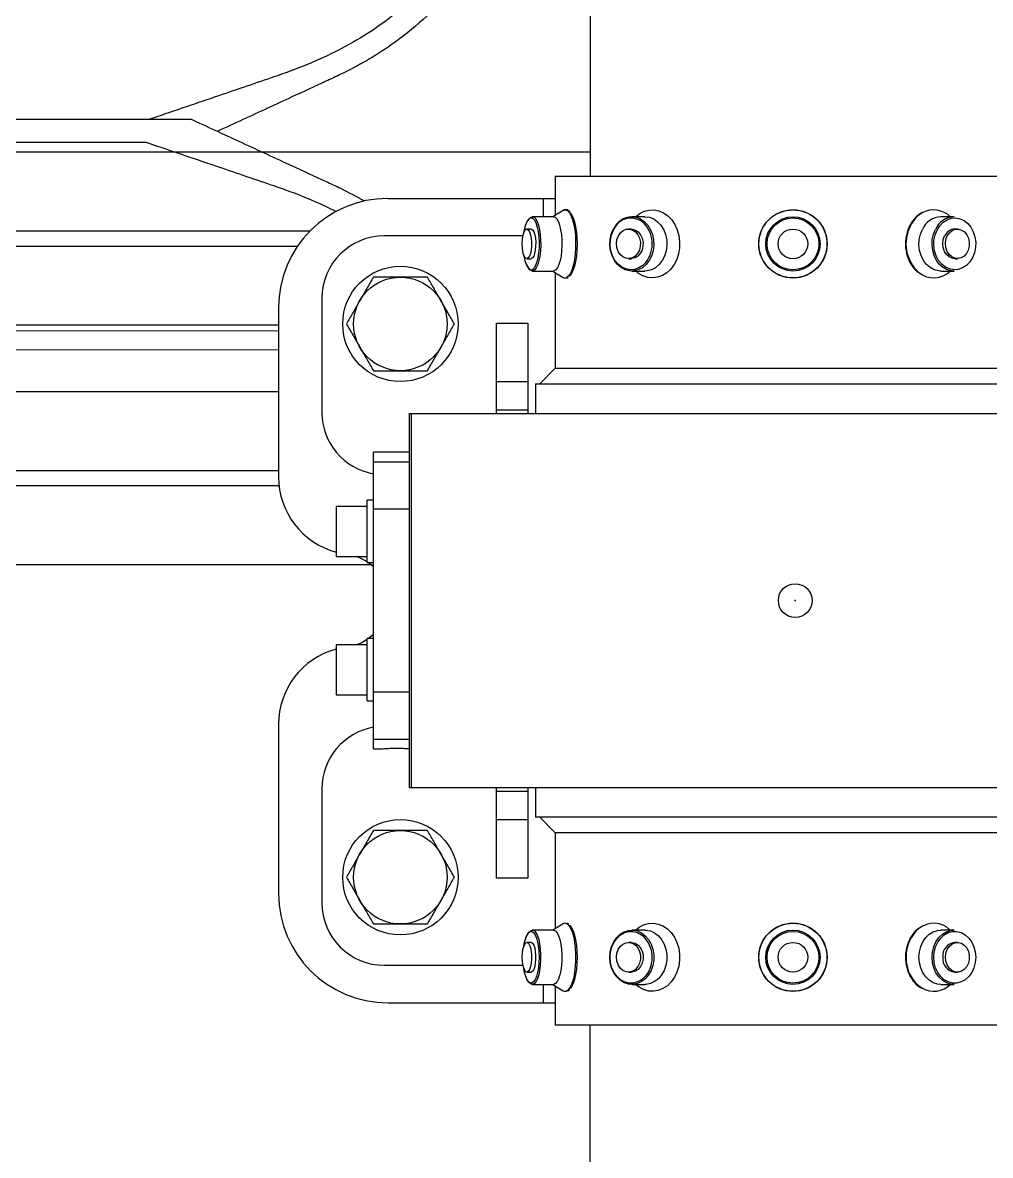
# Model space of a CAD drawing. Header units: feet. Extents: x -21 to 5170, y -254 to 1413.
# Drawn here: x 724.83 to 739.04, y 68.92 to 85.56 of the extents above; entities that cross this region are included whole.
import ezdxf
from ezdxf.lldxf.tags import DXFTag

# ---------------------------------------------------------------- set-up
doc = ezdxf.new("R2010")
doc.units = ezdxf.units.FT
doc.header["$MEASUREMENT"] = 0
for name, color, linetype in [('DC FEEEDERS', 1, 'Continuous'), ('E-ARRY-TABL', 9, 'Continuous'), ('PV-AG-DC1', 142, 'DC1'), ('WIRE MANAGEMENT', 4, 'Continuous')]:
    doc.layers.add(name, color=color, linetype=linetype)
doc.styles.add('NEI-A', font='arial.ttf')
tags = doc.linetypes.add('DC1', pattern='A,0.176989,-0.035266,["DC1",NEI-A,S=0.1,R=0,X=0,Y=-0.05],-0.314734,0.176989', length=0.703978).pattern_tags.tags
tags[6] = DXFTag(74, 10)

msp = doc.modelspace()

# ---------------------------------------------------------------- linework, layer by layer
at = {"layer": 'DC FEEEDERS'}
for points in [[(499.25065, 83.65906), (733.16231, 83.65906)], [(503.22695, 82.49906), (729.05095, 82.49906)], [(503.40979, 82.27712), (728.86811, 82.27712)], [(503.68895, 81.11712), (728.58895, 81.11712)], [(503.68895, 80.13972), (728.58895, 80.13972)], [(503.68895, 78.97972), (728.58895, 78.97972)], [(503.68895, 78.75778), (728.59628, 78.75778)], [(515.83908, 77.59778), (729.94141, 77.59778)]]:
    msp.add_lwpolyline(points, dxfattribs=at)
at = {"layer": 'E-ARRY-TABL'}
for p, q in [((733.16231, 101.61622), (733.16231, 83.3041)), ((732.65074, 83.3041), (732.65074, 82.72979)), ((732.65074, 83.3041), (739.62716, 83.3041)), ((730.19114, 82.97565), (732.65074, 82.97565)), ((732.47999, 82.70727), (732.47999, 82.97565)), ((732.62463, 82.70727), (732.31348, 82.70727)), ((732.7675, 82.79999), (732.61328, 82.70727)), ((733.96698, 82.70727), (733.77468, 82.70727)), ((738.50322, 82.70727), (738.31092, 82.70727)), ((732.19067, 82.4766), (732.19681, 82.51205)), ((732.2962, 82.52588), (732.23327, 82.52588)), ((733.764, 82.52588), (733.72511, 82.52588)), ((737.85285, 82.57567), (737.84863, 82.56652)), ((738.55279, 82.52588), (738.5139, 82.52588)), ((732.17681, 82.42633), (730.14216, 82.42633)), ((732.23327, 82.09102), (732.2962, 82.09102)), ((733.72511, 82.09102), (733.764, 82.09102)), ((738.5139, 82.09102), (738.55279, 82.09102)), ((732.31348, 81.90963), (732.62463, 81.90963)), ((732.61328, 81.90963), (732.7675, 81.81691)), ((732.65074, 81.88711), (732.65074, 80.48195)), ((733.77468, 81.90963), (733.96698, 81.90963)), ((738.31092, 81.90963), (738.50322, 81.90963)), ((729.22662, 81.51079), (729.22662, 79.83243)), ((728.58895, 81.37345), (728.58895, 78.88713)), ((731.79013, 79.81704), (731.79013, 81.14476)), ((731.79013, 81.14476), (732.2479, 81.14476)), ((732.2479, 81.14476), (732.2479, 79.81704)), ((732.65074, 80.48195), (732.42186, 80.25306)), ((732.65074, 80.48195), (739.62716, 80.48195)), ((732.2479, 80.28443), (731.79013, 80.28443)), ((732.36235, 80.25306), (732.36235, 79.81704)), ((732.36235, 80.25306), (739.91555, 80.25306)), ((731.79013, 79.87225), (732.2479, 79.87225)), ((730.50838, 79.81704), (730.50838, 74.3238)), ((730.50838, 79.81704), (741.76952, 79.81704)), ((730.54214, 74.3238), (730.54214, 79.81704)), ((730.50838, 79.2494), (729.98194, 79.2494)), ((729.98194, 74.89143), (729.98194, 79.2494)), ((729.98194, 79.10875), (730.50838, 79.10875)), ((729.98194, 78.54386), (729.89039, 78.54386)), ((729.89039, 77.62832), (729.89039, 78.54386)), ((729.89039, 78.45231), (729.43262, 78.45231)), ((729.43262, 78.45231), (729.43262, 77.71987)), ((730.50838, 78.41173), (729.98194, 78.41173)), ((729.43262, 77.71987), (729.89039, 77.71987)), ((729.89039, 77.62832), (729.98194, 77.62832)), ((729.89039, 76.42096), (729.43262, 76.42096)), ((729.43262, 76.42096), (729.43262, 75.68852)), ((729.98194, 76.51251), (729.89039, 76.51251)), ((729.89039, 75.59697), (729.89039, 76.51251)), ((729.43262, 75.68852), (729.89039, 75.68852)), ((729.98194, 75.7291), (730.50838, 75.7291)), ((729.89039, 75.59697), (729.98194, 75.59697)), ((728.58895, 75.2537), (728.58895, 72.76738)), ((730.50838, 75.03208), (729.98194, 75.03208)), ((729.98194, 74.89143), (730.09639, 74.89143)), ((729.22662, 74.3084), (729.22662, 72.63005)), ((730.50838, 74.3238), (741.76952, 74.3238)), ((731.79013, 72.99607), (731.79013, 74.3238)), ((732.2479, 74.26858), (731.79013, 74.26858)), ((732.2479, 74.3238), (732.2479, 72.99607)), ((732.36235, 74.3238), (732.36235, 73.88777)), ((731.79013, 73.8564), (732.2479, 73.8564)), ((739.91555, 73.88777), (732.36235, 73.88777)), ((732.42186, 73.88777), (732.65074, 73.65888)), ((732.65074, 73.65888), (732.65074, 72.25372)), ((739.62716, 73.65888), (732.65074, 73.65888)), ((732.2479, 72.99607), (731.79013, 72.99607)), ((732.62463, 72.2312), (732.31348, 72.2312)), ((732.7675, 72.32392), (732.61328, 72.2312)), ((733.96698, 72.2312), (733.77468, 72.2312)), ((738.50322, 72.2312), (738.31092, 72.2312)), ((732.2962, 72.04981), (732.23327, 72.04981)), ((733.764, 72.04981), (733.72511, 72.04981)), ((738.55279, 72.04981), (738.5139, 72.04981)), ((730.14216, 71.71451), (732.17681, 71.71451)), ((732.23327, 71.61495), (732.2962, 71.61495)), ((733.72511, 71.61495), (733.764, 71.61495)), ((738.5139, 71.61495), (738.55279, 71.61495)), ((732.31348, 71.43356), (732.62463, 71.43356)), ((732.47999, 71.16518), (732.47999, 71.43356)), ((732.61328, 71.43356), (732.7675, 71.34084)), ((732.65074, 71.41104), (732.65074, 70.83673)), ((733.77468, 71.43356), (733.96698, 71.43356)), ((738.31092, 71.43356), (738.50322, 71.43356)), ((730.19114, 71.16518), (732.65074, 71.16518)), ((739.62716, 70.83673), (732.65074, 70.83673)), ((733.16231, 56.42221), (733.16231, 70.83673))]:
    msp.add_line(p, q, dxfattribs=at)
for points in [[(732.19681, 82.51205), (732.21206, 82.57447), (732.23099, 82.62526), (732.25277, 82.66221), (732.27645, 82.6837), (732.30099, 82.68878), (732.32293, 82.67914)], [(732.2514, 82.65298), (732.26567, 82.67604), (732.28951, 82.69966), (732.31434, 82.70726), (732.33913, 82.69853), (732.36287, 82.67384), (732.38459, 82.63419), (732.40339, 82.5812), (732.41852, 82.51704), (732.42934, 82.44435), (732.43543, 82.36609), (732.43651, 82.28547), (732.43257, 82.20579), (732.42374, 82.13032), (732.41041, 82.06213), (732.3931, 82.00404), (732.37253, 81.9584), (732.34955, 81.9271), (732.32509, 81.91141), (732.30015, 81.91197), (732.27576, 81.92876), (732.26571, 81.94081)], [(732.32293, 82.67914), (732.32532, 82.67725), (732.34838, 82.64959), (732.36916, 82.60703), (732.38675, 82.55142), (732.40038, 82.48518), (732.40946, 82.41123), (732.41359, 82.33278), (732.41258, 82.25327), (732.4065, 82.17617), (732.39559, 82.10485), (732.38033, 82.04243), (732.3614, 81.99164), (732.33962, 81.95469), (732.31952, 81.93536)], [(732.62463, 82.70727), (732.62549, 82.70726), (732.65028, 82.69853), (732.67402, 82.67384), (732.69574, 82.63419), (732.71454, 82.5812), (732.72967, 82.51704), (732.7405, 82.44435), (732.74658, 82.36609), (732.74767, 82.28547), (732.74372, 82.20579), (732.7349, 82.13032), (732.72156, 82.06213), (732.70425, 82.00404), (732.68369, 81.9584), (732.6607, 81.9271), (732.63624, 81.91141), (732.62463, 81.90963)], [(732.7675, 82.79999), (732.77894, 82.80544), (732.80663, 82.80715), (732.83397, 82.79283), (732.86009, 82.76294), (732.88413, 82.71845), (732.90533, 82.66078), (732.92301, 82.59178), (732.9366, 82.51368), (732.94566, 82.42898), (732.9499, 82.3404), (732.94918, 82.2508), (732.94354, 82.16306), (732.93314, 82.07998), (732.91832, 82.00425), (732.89957, 81.9383), (732.87748, 81.88424), (732.85276, 81.84382), (732.8262, 81.81833), (732.813, 81.81164)], [(732.87757, 82.75723), (732.88948, 82.73964), (732.91281, 82.69185), (732.93302, 82.63101), (732.94944, 82.55919), (732.9615, 82.47883), (732.96878, 82.39266), (732.97106, 82.30363), (732.96824, 82.21476), (732.96042, 82.12908), (732.94787, 82.04951), (732.93101, 81.97876), (732.91043, 81.91923), (732.88681, 81.87296), (732.86097, 81.84152), (732.84237, 81.82909)], [(733.77468, 82.70727), (733.77693, 82.70726), (733.84183, 82.69853), (733.90398, 82.67384), (733.96084, 82.63419), (734.01008, 82.5812), (734.04968, 82.51704), (734.07802, 82.44435), (734.09394, 82.36609), (734.09679, 82.28547), (734.08646, 82.20579), (734.06336, 82.13032), (734.02844, 82.06213), (733.98313, 82.00404), (733.92929, 81.9584), (733.86912, 81.9271), (733.80508, 81.91141), (733.77468, 81.90963)], [(733.82733, 82.70587), (733.82878, 82.70724), (733.89031, 82.75467), (733.9577, 82.78776), (734.02879, 82.80544), (734.10129, 82.80715), (734.17287, 82.79283), (734.24123, 82.76294), (734.30417, 82.71845), (734.35968, 82.66078), (734.40597, 82.59178), (734.44154, 82.51368), (734.46526, 82.42898), (734.47636, 82.3404), (734.47449, 82.2508), (734.45971, 82.16306), (734.43248, 82.07998), (734.3937, 82.00425), (734.3446, 81.9383), (734.28676, 81.88424), (734.22204, 81.84382), (734.15252, 81.81833), (734.08044, 81.80859), (734.00811, 81.81492), (733.93785, 81.83711), (733.87193, 81.87446), (733.82796, 81.91044)], [(733.96698, 82.70727), (733.96923, 82.70726), (734.03413, 82.69853), (734.09629, 82.67384), (734.15315, 82.63419), (734.20238, 82.5812), (734.24198, 82.51704), (734.27032, 82.44435), (734.28624, 82.36609), (734.2891, 82.28547), (734.27876, 82.20579), (734.25566, 82.13032), (734.22074, 82.06213), (734.17543, 82.00404), (734.12159, 81.9584), (734.06142, 81.9271), (733.99738, 81.91141), (733.96698, 81.90963)], [(738.2537, 82.51205), (738.29363, 82.57447), (738.34319, 82.62526), (738.40021, 82.66221), (738.4622, 82.6837), (738.52645, 82.68878), (738.59015, 82.67725), (738.65052, 82.64959), (738.70491, 82.60703), (738.75096, 82.55142), (738.78665, 82.48518), (738.81042, 82.41123), (738.82122, 82.33278), (738.8186, 82.25327), (738.80266, 82.17617), (738.7741, 82.10485), (738.73417, 82.04243), (738.68461, 81.99164), (738.62759, 81.95469), (738.5656, 81.9332), (738.50135, 81.92812), (738.43765, 81.93965), (738.37728, 81.96731), (738.32289, 82.00987), (738.27684, 82.06548), (738.24115, 82.13172), (738.21739, 82.20567), (738.20658, 82.28412), (738.2092, 82.36363), (738.22514, 82.44073), (738.2537, 82.51205)], [(732.1765, 82.42475), (732.1883, 82.47), (732.20343, 82.50327), (732.22078, 82.5221), (732.23906, 82.52507), (732.2569, 82.51198), (732.273, 82.4838), (732.28614, 82.44261), (732.29537, 82.39147), (732.29999, 82.33418), (732.29966, 82.27497), (732.2944, 82.21825), (732.28462, 82.16822), (732.27102, 82.12859), (732.25462, 82.1023), (732.23665, 82.09129), (732.21842, 82.0964), (732.20129, 82.11723), (732.18653, 82.15224), (732.17524, 82.19884), (732.16825, 82.25356), (732.16609, 82.31236), (732.16891, 82.37087), (732.1765, 82.42475)], [(732.2962, 82.52588), (732.30199, 82.52507), (732.31984, 82.51198), (732.33593, 82.4838), (732.34907, 82.44261), (732.3583, 82.39147), (732.36292, 82.33418), (732.36259, 82.27497), (732.35733, 82.21825), (732.34755, 82.16822), (732.33395, 82.12859), (732.31756, 82.1023), (732.29958, 82.09129), (732.2962, 82.09102)], [(733.77468, 81.90963), (733.7398, 81.91197), (733.67594, 81.92876), (733.61613, 81.9611), (733.56281, 82.00766), (733.51816, 82.06654), (733.48402, 82.13532), (733.46177, 82.21118), (733.45233, 82.29103), (733.4561, 82.37159), (733.4729, 82.44957), (733.50206, 82.52177)], [(733.95003, 82.0051), (733.93471, 81.99164), (733.87769, 81.95469), (733.8157, 81.9332), (733.75145, 81.92812), (733.68775, 81.93965), (733.62738, 81.96731), (733.57299, 82.00987), (733.52694, 82.06548), (733.49125, 82.13172), (733.46748, 82.20567), (733.45668, 82.28412), (733.4593, 82.36363), (733.47524, 82.44073), (733.5038, 82.51205)], [(733.57648, 82.42475), (733.60737, 82.47), (733.647, 82.50327), (733.69242, 82.5221), (733.74027, 82.52507), (733.78699, 82.51198), (733.82912, 82.4838), (733.86353, 82.44261), (733.88768, 82.39147), (733.89978, 82.33418), (733.89891, 82.27497), (733.88516, 82.21825), (733.85954, 82.16822), (733.82394, 82.12859), (733.78102, 82.1023), (733.73395, 82.09129), (733.68622, 82.0964), (733.64138, 82.11723), (733.60275, 82.15224), (733.57319, 82.19884), (733.5549, 82.25356), (733.54923, 82.31236), (733.5566, 82.37087), (733.57648, 82.42475)], [(733.764, 82.52588), (733.77916, 82.52507), (733.82588, 82.51198), (733.86801, 82.4838), (733.90243, 82.44261), (733.92658, 82.39147), (733.93867, 82.33418), (733.93781, 82.27497), (733.92405, 82.21825), (733.89843, 82.16822), (733.86284, 82.12859), (733.81991, 82.1023), (733.77284, 82.09129), (733.764, 82.09102)], [(738.31092, 81.90963), (738.27604, 81.91197), (738.21218, 81.92876), (738.15237, 81.9611), (738.09905, 82.00766), (738.0544, 82.06654), (738.02026, 82.13532), (737.99801, 82.21118), (737.98858, 82.29103), (737.99234, 82.37159), (738.00914, 82.44957), (738.0383, 82.52177)], [(738.50322, 81.90963), (738.46834, 81.91197), (738.40449, 81.92876), (738.34467, 81.9611), (738.29135, 82.00766), (738.2467, 82.06654), (738.21256, 82.13532), (738.19031, 82.21118), (738.18088, 82.29103), (738.18464, 82.37159), (738.20145, 82.44957), (738.2306, 82.52177)], [(738.40417, 82.42475), (738.43506, 82.47), (738.47469, 82.50327), (738.52011, 82.5221), (738.56796, 82.52507), (738.61468, 82.51198), (738.65681, 82.4838), (738.69122, 82.44261), (738.71537, 82.39147), (738.72747, 82.33418), (738.7266, 82.27497), (738.71285, 82.21825), (738.68723, 82.16822), (738.65163, 82.12859), (738.60871, 82.1023), (738.56164, 82.09129), (738.51391, 82.0964), (738.46907, 82.11723), (738.43044, 82.15224), (738.40088, 82.19884), (738.38259, 82.25356), (738.37692, 82.31236), (738.38429, 82.37087), (738.40417, 82.42475)], [(738.5139, 82.09102), (738.47502, 82.0964), (738.43018, 82.11723), (738.39154, 82.15224), (738.36198, 82.19884), (738.34369, 82.25356), (738.33802, 82.31236), (738.3454, 82.37087), (738.36527, 82.42475)], [(729.89039, 77.63837), (729.80102, 77.68974), (729.72742, 77.71987)], [(729.98194, 77.56391), (729.98139, 77.56444), (729.90478, 77.62832)], [(729.90478, 76.51251), (729.98139, 76.57639), (729.98194, 76.57693)], [(729.72742, 76.42096), (729.80102, 76.45109), (729.89039, 76.50246)], [(732.19067, 72.00053), (732.20104, 72.05612), (732.21749, 72.11526), (732.23739, 72.16203), (732.25985, 72.1944), (732.2839, 72.21095), (732.30849, 72.21095), (732.31485, 72.20822)], [(732.24227, 72.1579), (732.24829, 72.17084), (732.27068, 72.20637), (732.29482, 72.2266), (732.31972, 72.23069), (732.34437, 72.21847), (732.36775, 72.19044), (732.38891, 72.14776), (732.40699, 72.09216), (732.42123, 72.02593), (732.43107, 71.95177), (732.43609, 71.87273), (732.43609, 71.79203), (732.43107, 71.71299), (732.42123, 71.63883), (732.40699, 71.5726), (732.38891, 71.51701), (732.36775, 71.47432), (732.34437, 71.44629), (732.31972, 71.43408), (732.29482, 71.43816), (732.27068, 71.45839), (732.25774, 71.47668)], [(732.31485, 72.20822), (732.33255, 72.1944), (732.35501, 72.16203), (732.37491, 72.11526), (732.39136, 72.05612), (732.40366, 71.98721), (732.41126, 71.91152), (732.41383, 71.83238), (732.41126, 71.75324), (732.40366, 71.67756), (732.39136, 71.60864), (732.37491, 71.5495), (732.35501, 71.50273), (732.33255, 71.47036), (732.31152, 71.45497)], [(732.62463, 72.2312), (732.63087, 72.23069), (732.65552, 72.21847), (732.6789, 72.19044), (732.70007, 72.14776), (732.71814, 72.09216), (732.73239, 72.02593), (732.74222, 71.95177), (732.74724, 71.87273), (732.74724, 71.79203), (732.74222, 71.71299), (732.73239, 71.63883), (732.71814, 71.5726), (732.70007, 71.51701), (732.6789, 71.47432), (732.65552, 71.44629), (732.63087, 71.43408), (732.62463, 71.43356)], [(732.81273, 72.32929), (732.8301, 72.31979), (732.85644, 72.2921), (732.88083, 72.24962), (732.90249, 72.19374), (732.92071, 72.12624), (732.93491, 72.0493), (732.94465, 71.96539), (732.94959, 71.8772), (732.94959, 71.78757), (732.94465, 71.69938), (732.93491, 71.61546), (732.92071, 71.53852), (732.90249, 71.47102), (732.88083, 71.41514), (732.85644, 71.37267), (732.8301, 71.34497), (732.81532, 71.33647)], [(732.85808, 72.30177), (732.86241, 72.29801), (732.88815, 72.26574), (732.91162, 72.21871), (732.93202, 72.15853), (732.94866, 72.08723), (732.96096, 72.00726), (732.96852, 71.92134), (732.97107, 71.83238), (732.96852, 71.74343), (732.96096, 71.6575), (732.94866, 71.57753), (732.93202, 71.50624), (732.91162, 71.44605), (732.88815, 71.39902), (732.86795, 71.37223)], [(733.45203, 71.83238), (733.45863, 71.91266), (733.47818, 71.98966), (733.50986, 72.06021), (733.55238, 72.12144), (733.60401, 72.17084), (733.66262, 72.20637), (733.72582, 72.2266), (733.77468, 72.2312)], [(733.45605, 71.83238), (733.46278, 71.91152), (733.48267, 71.98721), (733.51486, 72.05612), (733.55794, 72.11526), (733.61002, 72.16203), (733.66884, 72.1944), (733.73181, 72.21095), (733.79619, 72.21095), (733.85916, 72.1944), (733.91798, 72.16203), (733.94365, 72.14155)], [(733.77468, 72.2312), (733.79102, 72.23069), (733.85555, 72.21847), (733.91677, 72.19044), (733.97217, 72.14776), (734.01949, 72.09216), (734.05679, 72.02593), (734.08253, 71.95177), (734.09567, 71.87273), (734.09567, 71.79203), (734.08253, 71.71299), (734.05679, 71.63883), (734.01949, 71.5726), (733.97217, 71.51701), (733.91677, 71.47432), (733.85555, 71.44629), (733.79102, 71.43408), (733.77468, 71.43356)], [(733.82882, 72.2312), (733.88106, 72.27263), (733.94773, 72.30786), (734.01843, 72.32781), (734.09087, 72.33183), (734.16272, 72.31979), (734.23169, 72.2921), (734.29554, 72.24962), (734.35223, 72.19374), (734.39994, 72.12624), (734.43713, 72.0493), (734.46261, 71.96539), (734.47556, 71.8772), (734.47556, 71.78757), (734.46261, 71.69938), (734.43713, 71.61546), (734.39994, 71.53852), (734.35223, 71.47102), (734.29554, 71.41514), (734.23169, 71.37267), (734.16272, 71.34497), (734.09087, 71.33294), (734.01843, 71.33696), (733.94773, 71.3569), (733.88106, 71.39213), (733.82882, 71.43356)], [(733.96698, 72.2312), (733.98332, 72.23069), (734.04785, 72.21847), (734.10907, 72.19044), (734.16448, 72.14776), (734.21179, 72.09216), (734.24909, 72.02593), (734.27483, 71.95177), (734.28798, 71.87273), (734.28798, 71.79203), (734.27483, 71.71299), (734.24909, 71.63883), (734.21179, 71.5726), (734.16448, 71.51701), (734.10907, 71.47432), (734.04785, 71.44629), (733.98332, 71.43408), (733.96698, 71.43356)], [(737.98827, 71.83238), (737.99487, 71.91266), (738.01442, 71.98966), (738.0461, 72.06021), (738.08862, 72.12144), (738.14025, 72.17084), (738.19886, 72.20637), (738.26206, 72.2266), (738.31092, 72.2312)], [(738.18057, 71.83238), (738.18718, 71.91266), (738.20672, 71.98966), (738.2384, 72.06021), (738.28093, 72.12144), (738.33255, 72.17084), (738.39116, 72.20637), (738.45436, 72.2266), (738.50322, 72.2312)], [(738.20595, 71.83238), (738.21268, 71.91152), (738.23257, 71.98721), (738.26476, 72.05612), (738.30784, 72.11526), (738.35992, 72.16203), (738.41874, 72.1944), (738.48171, 72.21095), (738.54609, 72.21095), (738.60906, 72.1944), (738.66788, 72.16203), (738.71996, 72.11526), (738.76304, 72.05612), (738.79523, 71.98721), (738.81512, 71.91152), (738.82185, 71.83238), (738.81512, 71.75324), (738.79523, 71.67756), (738.76304, 71.60864), (738.71996, 71.5495), (738.66788, 71.50273), (738.60906, 71.47036), (738.54609, 71.45382), (738.48171, 71.45382), (738.41874, 71.47036), (738.35992, 71.50273), (738.30784, 71.5495), (738.26476, 71.60864), (738.23257, 71.67756), (738.21268, 71.75324), (738.20595, 71.83238)], [(732.16608, 71.83238), (732.16857, 71.89104), (732.17586, 71.94536), (732.18741, 71.99129), (732.20236, 72.02544), (732.2196, 72.04527), (732.23785, 72.04931), (732.25577, 72.03726), (732.27201, 72.01002), (732.28539, 71.9696), (732.29489, 71.91901), (732.29983, 71.86199), (732.29983, 71.80277), (732.29489, 71.74576), (732.28539, 71.69516), (732.27201, 71.65475), (732.25577, 71.6275), (732.23785, 71.61546), (732.2196, 71.6195), (732.20236, 71.63933), (732.18741, 71.67347), (732.17586, 71.71941), (732.16857, 71.77372), (732.16608, 71.83238)], [(732.2962, 72.04981), (732.30078, 72.04931), (732.3187, 72.03726), (732.33495, 72.01002), (732.34832, 71.9696), (732.35783, 71.91901), (732.36276, 71.86199), (732.36276, 71.80277), (732.35783, 71.74576), (732.34832, 71.69516), (732.33495, 71.65475), (732.3187, 71.6275), (732.30078, 71.61546), (732.2962, 71.61495)], [(733.5492, 71.83238), (733.55572, 71.89104), (733.57481, 71.94536), (733.60504, 71.99129), (733.64418, 72.02544), (733.68932, 72.04527), (733.73711, 72.04931), (733.78401, 72.03726), (733.82655, 72.01002), (733.86156, 71.9696), (733.88645, 71.91901), (733.89937, 71.86199), (733.89937, 71.80277), (733.88645, 71.74576), (733.86156, 71.69516), (733.82655, 71.65475), (733.78401, 71.6275), (733.73711, 71.61546), (733.68932, 71.6195), (733.64418, 71.63933), (733.60504, 71.67347), (733.57481, 71.71941), (733.55572, 71.77372), (733.5492, 71.83238)], [(733.764, 72.04981), (733.776, 72.04931), (733.82291, 72.03726), (733.86544, 72.01002), (733.90045, 71.9696), (733.92534, 71.91901), (733.93827, 71.86199), (733.93827, 71.80277), (733.92534, 71.74576), (733.90045, 71.69516), (733.86544, 71.65475), (733.82291, 71.6275), (733.776, 71.61546), (733.764, 71.61495)], [(738.37689, 71.83238), (738.38341, 71.89104), (738.4025, 71.94536), (738.43273, 71.99129), (738.47187, 72.02544), (738.51701, 72.04527), (738.5648, 72.04931), (738.6117, 72.03726), (738.65424, 72.01002), (738.68925, 71.9696), (738.71414, 71.91901), (738.72706, 71.86199), (738.72706, 71.80277), (738.71414, 71.74576), (738.68925, 71.69516), (738.65424, 71.65475), (738.6117, 71.6275), (738.5648, 71.61546), (738.51701, 71.6195), (738.47187, 71.63933), (738.43273, 71.67347), (738.4025, 71.71941), (738.38341, 71.77372), (738.37689, 71.83238)], [(733.77468, 71.43356), (733.72582, 71.43816), (733.66262, 71.45839), (733.60401, 71.49393), (733.55238, 71.54332), (733.50986, 71.60455), (733.47818, 71.67511), (733.45863, 71.7521), (733.45203, 71.83238)], [(733.98362, 71.56554), (733.97006, 71.5495), (733.91798, 71.50273), (733.85916, 71.47036), (733.79619, 71.45382), (733.73181, 71.45382), (733.66884, 71.47036), (733.61002, 71.50273), (733.55794, 71.5495), (733.51486, 71.60864), (733.48267, 71.67756), (733.46278, 71.75324), (733.45605, 71.83238)], [(738.31092, 71.43356), (738.26206, 71.43816), (738.19886, 71.45839), (738.14025, 71.49393), (738.08862, 71.54332), (738.0461, 71.60455), (738.01442, 71.67511), (737.99487, 71.7521), (737.98827, 71.83238)], [(738.50322, 71.43356), (738.45436, 71.43816), (738.39116, 71.45839), (738.33255, 71.49393), (738.28093, 71.54332), (738.2384, 71.60455), (738.20672, 71.67511), (738.18718, 71.7521), (738.18057, 71.83238)], [(732.31152, 71.45497), (732.30849, 71.45382), (732.2839, 71.45382), (732.25985, 71.47036), (732.23739, 71.50273), (732.21749, 71.5495), (732.20104, 71.60864), (732.19067, 71.66423)]]:
    msp.add_lwpolyline(points, dxfattribs=at)
for centre, radius in [((736.13895, 82.30845), 0.50228), ((736.13895, 82.30845), 0.49995), ((736.13895, 82.30845), 0.39882), ((736.13895, 82.30845), 0.38065), ((736.13895, 82.30845), 0.21743), ((730.37768, 81.13312), 0.84687), ((730.37768, 81.13312), 0.68666), ((736.17271, 77.07042), 0.24808), ((730.37768, 73.00771), 0.84687), ((730.37768, 73.00771), 0.68666), ((736.13895, 71.83238), 0.50228), ((736.13895, 71.83238), 0.49995), ((736.13895, 71.83238), 0.39882), ((736.13895, 71.83238), 0.38065), ((736.13895, 71.83238), 0.21743)]:
    msp.add_circle(centre, radius, dxfattribs=at)
for centre, radius, start, end in [((730.19114, 81.37345), 1.6022, 90, 180), ((733.78811, 82.39445), 0.31311, 92.459233, 156.006711), ((733.76102, 82.40944), 0.27694, 43.937742, 158.251556), ((738.25675, 82.38511), 0.43713, 119.024684, 154.127419), ((738.32435, 82.39445), 0.31311, 92.459233, 156.006711), ((738.20555, 82.45908), 0.34772, 45.541298, 117.561576), ((738.51666, 82.39445), 0.31311, 92.459233, 156.006711), ((733.63999, 82.30885), 0.43404, 315.587006, 42.41285), ((738.36785, 82.31101), 0.56972, 152.297959, 227.814657), ((738.52105, 82.35559), 0.17044, 92.404132, 156.061813), ((730.14216, 81.51079), 0.91554, 90, 180), ((732.54145, 82.15839), 0.35125, 182.952219, 218.27503), ((732.59209, 82.17763), 0.40315, 185.314046, 216.024386), ((732.29605, 81.97174), 0.0433, 226.124752, 302.830861), ((738.20571, 82.15525), 0.34577, 230.39187, 314.737238), ((732.79569, 81.86118), 0.05248, 237.515952, 289.260913), ((730.14216, 79.83243), 0.91554, 180, 260), ((729.73337, 78.88713), 1.14443, 180, 254.763731), ((729.73337, 75.2537), 1.14443, 105.236269, 180), ((730.14216, 74.3084), 0.91554, 100, 180), ((730.19114, 72.76738), 1.6022, 180, 270), ((730.14216, 72.63005), 0.91554, 180, 270), ((732.79563, 72.28019), 0.05199, 70.800034, 122.748884), ((738.33225, 71.84875), 0.53179, 130.201534, 181.763951), ((738.20576, 71.98564), 0.3457, 45.263128, 128.833707), ((733.6385, 71.83099), 0.43539, 322.4344, 45.50344), ((738.5361, 71.85198), 0.19907, 96.403166, 185.649939), ((738.31864, 71.81291), 0.51829, 177.84725, 237.274473), ((738.5361, 71.81278), 0.19907, 174.350061, 263.596834), ((738.2062, 71.67741), 0.34417, 240.828339, 314.88678), ((732.79561, 71.38459), 0.052, 237.278793, 292.272427)]:
    msp.add_arc(centre, radius, start, end, dxfattribs=at)
for points, knots in [([(732.87388, 82.76743), (732.86751, 82.77564), (732.85337, 82.79385), (732.82755, 82.80858), (732.79709, 82.81248), (732.77175, 82.80489), (732.75867, 82.79279), (732.75397, 82.78844)], [0, 0, 0, 0, 0.19031097, 0.4221073, 0.64095853, 0.8711822, 1, 1, 1, 1]), ([(738.03607, 82.76802), (738.03329, 82.76681), (738.00864, 82.75614), (737.96653, 82.72332), (737.91238, 82.67004), (737.8757, 82.61826), (737.85792, 82.58511), (737.85285, 82.57567)], [0, 0, 0, 0, 0.03590637, 0.31881396, 0.60244083, 0.886734, 1, 1, 1, 1]), ([(732.23829, 82.64376), (732.23412, 82.63611), (732.22263, 82.61505), (732.20851, 82.5714), (732.20006, 82.53288), (732.19626, 82.51554)], [0, 0, 0, 0, 0.23876609, 0.65734726, 1, 1, 1, 1]), ([(737.84863, 82.56652), (737.84384, 82.55653), (737.82731, 82.522), (737.80679, 82.45789), (737.79147, 82.37424), (737.78904, 82.2888), (737.79351, 82.22427), (737.80235, 82.19034), (737.80413, 82.18355)], [0, 0, 0, 0, 0.08740267, 0.30186801, 0.51657215, 0.73136182, 0.94621865, 1, 1, 1, 1]), ([(737.80413, 82.18355), (737.80867, 82.1629), (737.81927, 82.11471), (737.849, 82.04458), (737.89052, 81.97573), (737.93349, 81.92297), (737.96479, 81.89854), (737.97638, 81.8895)], [0, 0, 0, 0, 0.17284043, 0.40342677, 0.63402901, 0.86454724, 1, 1, 1, 1]), ([(729.98124, 81.81978), (729.94905, 81.76402), (729.88408, 81.65148), (729.81691, 81.53515), (729.78302, 81.47645)], [0, 0, 0, 0, 0.49545796, 1, 1, 1, 1]), ([(730.37768, 81.81978), (730.34558, 81.81978), (730.26275, 81.81978), (730.1295, 81.81978), (730.03085, 81.81978), (729.98124, 81.81978)], [0, 0, 0, 0, 0.23935703, 0.61757863, 1, 1, 1, 1]), ([(730.77413, 81.81978), (730.7456, 81.81978), (730.667, 81.81978), (730.53489, 81.81978), (730.43031, 81.81978), (730.37768, 81.81978)], [0, 0, 0, 0, 0.22054197, 0.60774305, 1, 1, 1, 1]), ([(730.97235, 81.47645), (730.96765, 81.48459), (730.93206, 81.54622), (730.86498, 81.66242), (730.80459, 81.76701), (730.77413, 81.81978)], [0, 0, 0, 0, 0.07010368, 0.53079148, 1, 1, 1, 1]), ([(732.82687, 81.81124), (732.82858, 81.81141), (732.83241, 81.8118), (732.83565, 81.81453), (732.83744, 81.81604)], [0, 0, 0, 0, 0.44619651, 1, 1, 1, 1]), ([(729.78302, 81.47645), (729.77832, 81.46831), (729.74274, 81.40668), (729.67566, 81.29049), (729.61527, 81.1859), (729.5848, 81.13312)], [0, 0, 0, 0, 0.07010368, 0.53079148, 1, 1, 1, 1]), ([(731.17057, 81.13312), (731.13837, 81.18888), (731.0734, 81.30142), (731.00623, 81.41776), (730.97235, 81.47645)], [0, 0, 0, 0, 0.49545796, 1, 1, 1, 1]), ([(729.5848, 81.13312), (729.617, 81.07737), (729.68197, 80.96483), (729.74914, 80.84849), (729.78302, 80.7898)], [0, 0, 0, 0, 0.49545796, 1, 1, 1, 1]), ([(730.97235, 80.7898), (730.97704, 80.79794), (731.01263, 80.85957), (731.07971, 80.97576), (731.1401, 81.08035), (731.17057, 81.13312)], [0, 0, 0, 0, 0.07010368, 0.53079148, 1, 1, 1, 1]), ([(729.78302, 80.7898), (729.78772, 80.78166), (729.8233, 80.72003), (729.89039, 80.60383), (729.95078, 80.49924), (729.98124, 80.44647)], [0, 0, 0, 0, 0.07010368, 0.53079148, 1, 1, 1, 1]), ([(730.77413, 80.44647), (730.80632, 80.50223), (730.87129, 80.61477), (730.93846, 80.7311), (730.97235, 80.7898)], [0, 0, 0, 0, 0.49545796, 1, 1, 1, 1]), ([(729.98124, 80.44647), (730.03034, 80.44647), (730.12899, 80.44647), (730.26223, 80.44647), (730.34558, 80.44647), (730.37768, 80.44647)], [0, 0, 0, 0, 0.37855597, 0.76064256, 1, 1, 1, 1]), ([(730.37768, 80.44647), (730.42959, 80.44647), (730.53417, 80.44647), (730.66631, 80.44647), (730.7456, 80.44647), (730.77413, 80.44647)], [0, 0, 0, 0, 0.38687002, 0.77945855, 1, 1, 1, 1]), ([(730.09639, 74.89143), (730.0989, 74.8917), (730.10393, 74.89225), (730.14314, 74.89603), (730.20102, 74.90026), (730.27342, 74.90332), (730.35175, 74.90378), (730.42583, 74.90153), (730.48118, 74.89807), (730.5017, 74.89624), (730.50838, 74.89565)], [0, 0, 0, 0, 0.13349724, 0.26697685, 0.40091475, 0.53516247, 0.66890859, 0.8021239, 0.93560731, 1, 1, 1, 1]), ([(729.98124, 73.69436), (729.94905, 73.6386), (729.88408, 73.52607), (729.81691, 73.40973), (729.78302, 73.35103)], [0, 0, 0, 0, 0.49545796, 1, 1, 1, 1]), ([(730.37768, 73.69436), (730.34558, 73.69436), (730.26275, 73.69436), (730.1295, 73.69436), (730.03085, 73.69436), (729.98124, 73.69436)], [0, 0, 0, 0, 0.23935703, 0.61757863, 1, 1, 1, 1]), ([(730.77413, 73.69436), (730.7456, 73.69436), (730.667, 73.69436), (730.53489, 73.69436), (730.43031, 73.69436), (730.37768, 73.69436)], [0, 0, 0, 0, 0.22054197, 0.60774305, 1, 1, 1, 1]), ([(730.97235, 73.35103), (730.96765, 73.35917), (730.93206, 73.4208), (730.86498, 73.537), (730.80459, 73.64159), (730.77413, 73.69436)], [0, 0, 0, 0, 0.07010368, 0.53079148, 1, 1, 1, 1]), ([(729.78302, 73.35103), (729.77832, 73.34289), (729.74274, 73.28127), (729.67566, 73.16507), (729.61527, 73.06048), (729.5848, 73.00771)], [0, 0, 0, 0, 0.07010368, 0.53079148, 1, 1, 1, 1]), ([(731.17057, 73.00771), (731.13837, 73.06346), (731.0734, 73.176), (731.00623, 73.29234), (730.97235, 73.35103)], [0, 0, 0, 0, 0.49545796, 1, 1, 1, 1]), ([(729.5848, 73.00771), (729.617, 72.95195), (729.68197, 72.83941), (729.74914, 72.72307), (729.78302, 72.66438)], [0, 0, 0, 0, 0.49545796, 1, 1, 1, 1]), ([(730.97235, 72.66438), (730.97704, 72.67252), (731.01263, 72.73415), (731.07971, 72.85034), (731.1401, 72.95493), (731.17057, 73.00771)], [0, 0, 0, 0, 0.07010368, 0.53079148, 1, 1, 1, 1]), ([(729.78302, 72.66438), (729.78772, 72.65624), (729.8233, 72.59461), (729.89039, 72.47841), (729.95078, 72.37382), (729.98124, 72.32105)], [0, 0, 0, 0, 0.07010368, 0.53079148, 1, 1, 1, 1]), ([(730.77413, 72.32105), (730.80632, 72.37681), (730.87129, 72.48935), (730.93846, 72.60568), (730.97235, 72.66438)], [0, 0, 0, 0, 0.49545796, 1, 1, 1, 1]), ([(729.98124, 72.32105), (730.03034, 72.32105), (730.12899, 72.32105), (730.26223, 72.32105), (730.34558, 72.32105), (730.37768, 72.32105)], [0, 0, 0, 0, 0.37855597, 0.76064256, 1, 1, 1, 1]), ([(730.37768, 72.32105), (730.42959, 72.32105), (730.53417, 72.32105), (730.66631, 72.32105), (730.7456, 72.32105), (730.77413, 72.32105)], [0, 0, 0, 0, 0.38687002, 0.77945855, 1, 1, 1, 1]), ([(732.848, 72.31864), (732.84737, 72.31928), (732.84109, 72.32575), (732.83336, 72.32768), (732.8264, 72.32942)], [0, 0, 0, 0, 0.09943918, 1, 1, 1, 1]), ([(737.98014, 72.25428), (737.97019, 72.2469), (737.94034, 72.22478), (737.89814, 72.17519), (737.85478, 72.10824), (737.82233, 72.03255), (737.80256, 71.9663), (737.79819, 71.92513), (737.79681, 71.91218)], [0, 0, 0, 0, 0.10072357, 0.30185009, 0.50341585, 0.70528592, 0.90733978, 1, 1, 1, 1]), ([(732.22891, 72.14962), (732.22303, 72.13483), (732.21075, 72.10393), (732.1972, 72.04934), (732.1912, 72.00839), (732.18858, 71.99058)], [0, 0, 0, 0, 0.34171809, 0.71367269, 1, 1, 1, 1]), ([(737.79681, 71.91218), (737.7944, 71.89701), (737.79079, 71.87426), (737.79052, 71.85112), (737.79043, 71.8434)], [0, 0, 0, 0, 0.66657262, 1, 1, 1, 1]), ([(737.79043, 71.8434), (737.79026, 71.83973), (737.78997, 71.83355), (737.79027, 71.82738), (737.7904, 71.82489)], [0, 0, 0, 0, 0.59513367, 1, 1, 1, 1]), ([(737.7904, 71.82489), (737.7907, 71.81233), (737.79167, 71.77134), (737.80211, 71.7026), (737.82558, 71.62183), (737.86017, 71.54716), (737.90446, 71.48036), (737.95783, 71.42498), (738.00047, 71.39009), (738.02609, 71.37822), (738.02985, 71.37648)], [0, 0, 0, 0, 0.06672967, 0.21784265, 0.36913129, 0.52045393, 0.67177198, 0.82300672, 0.97403522, 1, 1, 1, 1]), ([(732.18852, 71.67571), (732.18958, 71.66692), (732.19347, 71.63459), (732.20446, 71.5848), (732.22152, 71.53061), (732.23493, 71.49712), (732.2438, 71.48557), (732.24455, 71.48459)], [0, 0, 0, 0, 0.10709689, 0.39380624, 0.68201828, 0.97302718, 1, 1, 1, 1]), ([(732.82983, 71.33682), (732.83297, 71.33766), (732.8453, 71.34095), (732.85546, 71.35154), (732.86303, 71.35943)], [0, 0, 0, 0, 0.25480632, 1, 1, 1, 1])]:
    msp.add_open_spline(points, degree=3, knots=knots, dxfattribs=at)
msp.add_point((736.17271, 77.07042), dxfattribs=at)
at = {"layer": 'PV-AG-DC1', "flags": 128}
for points in [[(727.31217, 84.13338), (505.10078, 84.13338)], [(505.77693, 83.80092), (726.63602, 83.80092)]]:
    msp.add_lwpolyline(points, dxfattribs=at)
at = {"layer": 'PV-AG-DC1'}
for points, knots in [([(733.16231, 93.91689), (733.06149, 92.9537), (732.92654, 91.97009), (732.62489, 90.35277), (732.49144, 89.73445), (732.1073, 88.4111), (731.84048, 87.71104), (731.26516, 86.72882), (731.02755, 86.39944), (730.5228, 85.86397), (730.26766, 85.64718), (729.72311, 85.27994), (729.43422, 85.12648), (728.97125, 84.92351), (728.80367, 84.85809), (728.63366, 84.79831), (728.58314, 84.78054), (728.5324, 84.76326), (728.48166, 84.74599), (728.20734, 84.65261), (727.93302, 84.55923), (727.65869, 84.46584), (727.33315, 84.35502), (727.0076, 84.2442), (726.68205, 84.13338)], [5.15457521, 5.15457521, 5.15457521, 5.15457521, 7.98993795, 7.98993795, 9.67658056, 9.67658056, 11.68586125, 11.68586125, 12.79963808, 12.79963808, 13.7036105, 13.7036105, 14.60758292, 14.60758292, 15.10582563, 15.10582563, 15.10582563, 15.25390059, 15.25390059, 15.25390059, 16.0544781, 16.0544781, 16.0544781, 17.00455102, 17.00455102, 17.00455102, 17.00455102]), ([(733.16231, 91.44593), (733.13145, 91.26407), (733.09894, 91.08124), (732.95456, 90.30685), (732.8239, 89.69762), (732.4553, 88.40642), (732.20561, 87.72543), (731.65507, 86.71763), (731.41522, 86.35803), (730.87021, 85.73051), (730.56896, 85.45758), (730.00367, 85.06337), (729.75568, 84.92169), (729.50156, 84.79831), (729.42951, 84.76333), (729.35698, 84.72982), (729.28445, 84.69631), (729.11814, 84.61949), (728.95183, 84.54267), (728.78552, 84.46584), (728.54562, 84.35502), (728.30571, 84.2442), (728.06581, 84.13338), (727.9402, 84.07536), (727.8146, 84.01734), (727.68899, 83.95931)], [7.47877278, 7.47877278, 7.47877278, 7.47877278, 7.9877747, 7.9877747, 9.62277321, 9.62277321, 11.50333496, 11.50333496, 12.62233368, 12.62233368, 13.6409475, 13.6409475, 14.3830075, 14.3830075, 14.3830075, 14.59337778, 14.59337778, 14.59337778, 15.07571963, 15.07571963, 15.07571963, 15.77151121, 15.77151121, 15.77151121, 16.13580442, 16.13580442, 16.13580442, 16.13580442]), ([(729.8472, 82.9383), (729.73351, 83.00322), (729.61818, 83.0637), (729.50156, 83.12032), (729.42951, 83.1553), (729.35698, 83.18881), (729.28445, 83.22231), (729.11814, 83.29914), (728.95183, 83.37596), (728.78552, 83.45279), (728.54562, 83.56361), (728.30571, 83.67443), (728.06581, 83.78525), (727.8259, 83.89607), (727.586, 84.00689), (727.3461, 84.11771), (727.33479, 84.12293), (727.32348, 84.12816), (727.31217, 84.13338)], [14.04246119, 14.04246119, 14.04246119, 14.04246119, 14.3830075, 14.3830075, 14.3830075, 14.59337778, 14.59337778, 14.59337778, 15.07571963, 15.07571963, 15.07571963, 15.77151121, 15.77151121, 15.77151121, 16.46730279, 16.46730279, 16.46730279, 16.50009763, 16.50009763, 16.50009763, 16.50009763]), ([(729.43135, 82.78404), (729.33406, 82.83307), (729.23544, 82.87929), (728.97125, 82.99512), (728.80367, 83.06053), (728.63366, 83.12032), (728.58314, 83.13809), (728.5324, 83.15536), (728.48166, 83.17264), (728.20734, 83.26602), (727.93302, 83.3594), (727.65869, 83.45279), (727.33315, 83.56361), (727.0076, 83.67443), (726.68205, 83.78525), (726.66671, 83.79047), (726.65137, 83.79569), (726.63602, 83.80092)], [14.30565661, 14.30565661, 14.30565661, 14.30565661, 14.60758292, 14.60758292, 15.10582563, 15.10582563, 15.10582563, 15.25390059, 15.25390059, 15.25390059, 16.0544781, 16.0544781, 16.0544781, 17.00455102, 17.00455102, 17.00455102, 17.04933094, 17.04933094, 17.04933094, 17.04933094])]:
    msp.add_open_spline(points, degree=3, knots=knots, dxfattribs=at)
at = {"layer": 'WIRE MANAGEMENT', "color": 4, "linetype": 'Continuous', "lineweight": 18, "elevation": 0.11854, "flags": 128}
for points in [[(503.68895, 81.03034), (728.58895, 81.03034)], [(503.68895, 80.75227), (728.58895, 80.75227)]]:
    msp.add_lwpolyline(points, dxfattribs=at)

doc.saveas('drawing.dxf')
